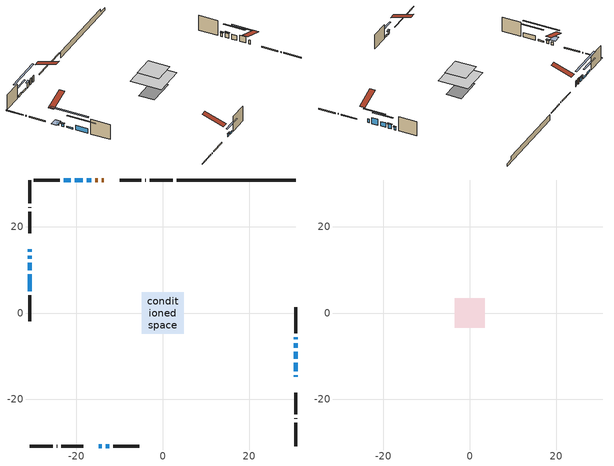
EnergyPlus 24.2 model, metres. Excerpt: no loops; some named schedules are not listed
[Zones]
conditioned space
 floor adiabatic (AdiabaticFloorConstruction): -4.86,-4.86 -4.86,4.86 4.86,4.86 4.86,-4.86 z3.29
 floor foundation (Slab1 construction): -4.4,-2.49 -4.4,2.49 4.4,2.49 4.4,-2.49 z-1.04
 wall outside (RimJoist1 construction): 2.36,30.82 -3,30.82 / -30.82,-30.82 -25.47,-30.82 / -30.82,30.82 -30.82,25.47 / 30.82,-30.82 30.82,-25.47 z0.85:1.15
 wall outside (RimJoist2 construction): -3.93,30.82 -4.03,30.82 / -24.54,-30.82 -24.43,-30.82 / -30.82,24.54 -30.82,24.43 / 30.82,-24.54 30.82,-24.43 z0.85:1.15
 wall outside (RimJoist3 construction): -4.96,30.82 -10.02,30.82 / -23.51,-30.82 -18.45,-30.82 / -30.82,23.51 -30.82,18.45 / 30.82,-23.51 30.82,-18.45 z0.85:1.15
 wall outside (AdiabaticWallConstruction 1): -13.64,30.82 -14.19,30.82 / -15.12,30.82 -15.68,30.82 z0.85:2.88
 wall outside (AdiabaticWallConstruction): -30.82,14.82 -30.82,14.24 z0.85:1.79; -16.61,30.82 -17.62,30.82 / 30.82,-10.59 30.82,-9.01 / -30.82,8.94 -30.82,5.08 / 30.82,-8.08 30.82,-7.06 z0.85:2.37; -14.82,-30.82 -14.14,-30.82 z0.85:1.87; -30.82,13.31 -30.82,12.62 z0.85:1.82; 30.82,-14.82 30.82,-14.37 z0.85:2.07; -18.55,30.82 -20.38,30.82 / -30.82,11.7 -30.82,9.86 z0.85:1.33; 30.82,-13.44 30.82,-11.51 z0.85:2.88; -21.31,30.82 -22.94,30.82 / -13.21,-30.82 -12.39,-30.82 z0.85:1.51; 30.82,-6.14 30.82,-5.65 z0.85:1.92
 wall outside (Wall1 construction): -23.87,30.82 -29.89,30.82 / -11.47,-30.82 -5.44,-30.82 / -30.82,4.15 -30.82,-1.88 / 30.82,-4.73 30.82,1.3 z0.85:5.73
 wall foundation (FoundationWall1 construction): 3.28,30.82,-1.04 3.28,30.82,0.85 28.07,30.82,0.85 28.07,30.82,-0.2 30.82,30.82,-0.2 30.82,30.82,-1.04
 window (WindowConstruction 10): -30.82,14.82 -30.82,14.24 z0.85:1.79
 window (WindowConstruction 7): -16.61,30.82 -17.62,30.82 z0.85:2.37
 window (WindowConstruction 8): -14.82,-30.82 -14.14,-30.82 z0.85:1.86
 window (WindowConstruction 9): -30.82,13.31 -30.82,12.62 z0.85:1.82
 window (WindowConstruction 13): 30.82,-14.82 30.82,-14.37 z0.85:2.07
 window (WindowConstruction 11): -18.55,30.82 -20.38,30.82 z0.85:1.33
 window (WindowConstruction 12): -30.82,11.69 -30.82,9.87 z0.85:1.33
 window (WindowConstruction): 30.82,-13.44 30.82,-11.51 z0.85:2.88
 window (WindowConstruction 1): 30.82,-10.59 30.82,-9.01 z0.85:2.37
 window (WindowConstruction 2): -21.31,30.82 -22.94,30.82 z0.85:1.51
 window (WindowConstruction 3): -13.21,-30.82 -12.4,-30.82 z0.85:1.51
 window (WindowConstruction 4): -30.82,8.94 -30.82,5.08 z0.85:2.37
 window (WindowConstruction 5): 30.82,-8.08 30.82,-7.07 z0.85:2.37
 window (WindowConstruction 6): 30.82,-6.14 30.82,-5.65 z0.85:1.92
 door (Door): -13.64,30.82 -14.19,30.82 z0.85:2.88
 door (Door 1): -15.12,30.82 -15.68,30.82 z0.85:2.88
 ceiling adiabatic (AdiabaticFloorConstruction): 4.86,-4.86 4.86,4.86 -4.86,4.86 -4.86,-4.86 z3.29
attic - vented
 floor to conditioned space (Floor1 construction Reversed): -3.44,-3.44 -3.44,3.44 3.44,3.44 3.44,-3.44 z5.73
 roof outside (Roof1 construction): -12.71,30.82,5.73 -12.71,24.12,7.96 -10.95,24.12,7.96 -10.95,30.82,5.73; -15.75,-30.82,5.73 -15.75,-24.12,7.96 -17.52,-24.12,7.96 -17.52,-30.82,5.73; -30.82,15.75,5.73 -24.12,15.75,7.96 -24.12,17.52,7.96 -30.82,17.52,5.73; 30.82,-15.75,5.73 24.12,-15.75,7.96 24.12,-17.52,7.96 30.82,-17.52,5.73
shading: -30.82,13.66 -30.82,15.4 -33.11,15.4 -33.11,13.66 z2.37; -17.82,30.82 -16.41,30.82 -16.41,31.23 -17.82,31.23 z2.58; -13.94,-30.82 -15.02,-30.82 -15.02,-31.23 -13.94,-31.23 z2.07; -30.82,12.42 -30.82,13.51 -31.23,13.51 -31.23,12.42 z2.02; -25.43,30.82 -13.5,30.82 -13.5,31.23 -25.43,31.23 z6.38; -30.82,4.82 -30.82,16.75 -31.23,16.75 -31.23,4.82 z6.38; 30.82,-8.91 30.82,-16.05 31.23,-16.05 31.23,-8.91 z5.49; 30.82,-6.4 30.82,-13.19 31.23,-13.19 31.23,-6.4 z4.98; -25.55,30.82 -18.7,30.82 -18.7,31.23 -25.55,31.23 z4.12; -9.79,-30.82 -15.82,-30.82 -15.82,-31.23 -9.79,-31.23 z4.12; -30.82,2.47 -30.82,11.55 -31.23,11.55 -31.23,2.47 z4.98; 30.82,-6.86 30.82,-8.28 31.23,-8.28 31.23,-6.86 z2.58; 30.82,-5.45 30.82,-6.34 31.23,-6.34 31.23,-5.45 z2.12
[Building]
Building 1: Terrain=Suburbs
[Site:Location]
Toronto City Centre_ON: Latitude {deg}=43.63; Longitude {deg}=-79.39; Time Zone {hr}=-5; Elevation {m}=77; Keep Site Location Information=Yes
[Site:GroundTemperature:Shallow]
5.01852, 3.26908, 3.12898, 3.95918, 7.29196, 10.6092, 13.4851, 15.3069, 15.4617, 13.9799, 11.1774, 7.9619
[Site:WaterMainsTemperature]
Calculation Method=Schedule; Temperature Schedule=mains temperature schedule
[Material] Roughness=Rough; Thermal Absorptance=0.9
Name | Thickness {m} | Conductivity {W/m-K} | Density {kg/m3} | Specific Heat {J/kg-K} | Solar Absorptance | Visible Absorptance
asphalt or fiberglass shingles | 0.00635 | 0.162714 | 1121.4 | 1465.45 | 0.4 | 0.4
ceiling loosefill ins | 0.0846667 | 0.0480833 | 16.02 | 1046.75 | 0.7 | 0.7
ceiling stud and cavity | 0.1397 | 0.102503 | 65.682 | 1177.47 | 0.7 | 0.7
concrete 4.0 in. | 0.1016 | 1.803125 | 2242.8 | 837.4 | 0.7 | 0.7
concrete 8.0 in. | 0.2032 | 1.803125 | 2242.8 | 837.4 | 0.7 | 0.7
door material | 0.04445 | 0.053851 | 512.64 | 1214.23 | 0.7 | 0.7
door material 1 | 0.04445 | 0.20624 | 512.64 | 1214.23 | 0.7 | 0.7
exterior vertical ins | 0.0327922 | 0.029427 | 32.04 | 1214.23 | 0.7 | 0.7
floor covering | 0.0127 | 0.0433444 | 54.468 | 1339.84 | 0.6 | 0.6
floor rigid ins; wall rigid ins | 0.512978 | 0.029427 | 32.04 | 1214.23 | 0.7 | 0.7
floor stud and cavity | 0.1397 | 1.75129 | 37.0049 | 1207.88 | 0.7 | 0.7
furniture material conditioned space 1 | 0.1524 | 0.115458 | 640.8 | 1214.23 | 0.6 | 0.6
gypsum board | 0.0127 | 0.160291 | 801 | 837.4 | 0.6 | 0.6
gypsum board 1 | 0.0127 | 0.160291 | 801 | 837.4 | 0.7 | 0.7
osb sheathing 0.5 in. | 0.0127 | 0.115458 | 512.64 | 1214.23 | 0.7 | 0.7
osb sheathing 0.75 in. | 0.01905 | 0.115458 | 512.64 | 1214.23 | 0.7 | 0.7
osb sheathing 2.0 in. | 0.0508 | 0.115458 | 512.64 | 1214.23 | 0.7 | 0.7
rim joist stud and cavity | 0.0508 | 0.859146 | 125.044 | 1163.47 | 0.6 | 0.6
rim joist stud and cavity 1 | 0.0508 | 0.107068 | 50.32683 | 1063.81 | 0.6 | 0.6
rim joist stud and cavity 2 | 0.0508 | 0.0386947 | 125.044 | 1163.47 | 0.6 | 0.6
wall stud and cavity | 0.1397 | 0.702165 | 139.0536 | 1170.24 | 0.7 | 0.7
wall stud and cavity 1 | 0.0889 | 0.380278 | 52.3479 | 1209.89 | 0.7 | 0.7
wall stud and cavity 2 | 0.0889 | 0.391764 | 83.0341 | 1211.67 | 0.7 | 0.7
wood siding | 0.0254 | 0.102417 | 544.68 | 1172.36 | 0.74 | 0.74
wood siding 1; wood siding 2; wood siding 3 | 0.0254 | 0.102417 | 544.68 | 1172.36 | 0.7 | 0.7
[WindowMaterial:SimpleGlazingSystem]
Name | U-Factor {W/m2-K} | Solar Heat Gain Coefficient
WindowMaterial | 2.97357 | 0.6
WindowMaterial 1 | 2.450057 | 0.59
WindowMaterial 10 | 4.41862 | 0.64
WindowMaterial 11 | 5.35606 | 0.68
WindowMaterial 2 | 5.37025 | 0.69
WindowMaterial 3 | 2.43132 | 0.6
WindowMaterial 4 | 2.50627 | 0.56
WindowMaterial 5 | 2.76291 | 0.42
WindowMaterial 6 | 2.57668 | 0.54
WindowMaterial 7 | 5.46678 | 0.7
WindowMaterial 8 | 5.45202 | 0.7
WindowMaterial 9 | 2.98152 | 0.6
[Construction]
AdiabaticFloorConstruction: floor stud and cavity, floor rigid ins, osb sheathing 0.75 in., floor covering
AdiabaticWallConstruction: wood siding 2, wall rigid ins, wall stud and cavity 1, gypsum board
AdiabaticWallConstruction 1: wood siding 3, wall rigid ins, wall stud and cavity 1, gypsum board
Door: door material
Door 1: door material 1
Floor1 construction Reversed: gypsum board, ceiling stud and cavity, ceiling loosefill ins
FoundationWall1 construction: concrete 8.0 in., gypsum board 1
furniture construction conditioned space 1: furniture material conditioned space 1
PartitionWallConstruction: gypsum board, wall stud and cavity 2, gypsum board
RimJoist1 construction: wood siding 1, osb sheathing 2.0 in., rim joist stud and cavity
RimJoist2 construction: wood siding 1, rim joist stud and cavity 1
RimJoist3 construction: wood siding 1, osb sheathing 2.0 in., rim joist stud and cavity 2
Roof1 construction: asphalt or fiberglass shingles
Slab1 construction: concrete 4.0 in.
Wall1 construction: wood siding, osb sheathing 0.5 in., wall stud and cavity, gypsum board
WindowConstruction: WindowMaterial
WindowConstruction 1: WindowMaterial 1
WindowConstruction 10: WindowMaterial 9
WindowConstruction 11; WindowConstruction 12: WindowMaterial 10
WindowConstruction 13: WindowMaterial 11
WindowConstruction 2; WindowConstruction 3: WindowMaterial 2
WindowConstruction 4: WindowMaterial 3
WindowConstruction 5: WindowMaterial 4
WindowConstruction 6: WindowMaterial 5
WindowConstruction 7: WindowMaterial 6
WindowConstruction 8: WindowMaterial 7
WindowConstruction 9: WindowMaterial 8
[Zone] Multiplier=1; Part of Total Floor Area=Yes
Name | Volume {m3}
attic - vented | 17.1506
conditioned space | 332.9
[Space]
Name | Zone | Volume {m3}
attic - vented 1 | attic - vented | 17.1506
conditioned space 1 | conditioned space | 332.9
[ZoneInfiltration:EffectiveLeakageArea]
infil attic - vented 1: Zone or Space=attic - vented 1; Schedule=Always On Discrete; Effective Air Leakage Area {cm2}=1992; Stack Coefficient=0.000155288; Wind Coefficient=8.41957e-06
[ZoneMixing]
whole house fan mix: Zone or Space=attic - vented; Schedule=Always On Continuous; Design Flow Rate Calculation Method=Flow/Zone; Design Flow Rate {m3/s}=0; Source Zone or Space=conditioned space
[SurfaceProperty:ExposedFoundationPerimeter]
Slab1: Exposed Perimeter Calculation Method=TotalExposedPerimeter; Total Exposed Perimeter {m}=27.535
[InternalMass] Zone or ZoneList=conditioned space; Space or SpaceList=conditioned space 1
Name | Construction | Surface Area {m2}
furniture mass conditioned space 1 | furniture construction conditioned space 1 | 55.3402
partition wall mass | PartitionWallConstruction | 138.35
[Lights]
interior lighting: Zone or ZoneList or Space or SpaceList=conditioned space 1; Schedule=interior lighting schedule; Design Level Calculation Method=LightingLevel; Lighting Level {W}=343.2; Return Air Fraction=0; Fraction Radiant=0.6; Fraction Visible=0.2; Fraction Replaceable=1
[People]
occupants: Zone or ZoneList or Space or SpaceList=conditioned space 1; Number of People Schedule=occupants schedule; Number of People Calculation Method=People; Number of People=3; Fraction Radiant=0.314171; Sensible Heat Fraction=0.56303; Activity Level Schedule=occupants activity schedule; Carbon Dioxide Generation Rate {m3/s-W}=0; Enable ASHRAE 55 Comfort Warnings=No; Mean Radiant Temperature Calculation Type=EnclosureAveraged
[ElectricEquipment] Zone or ZoneList or Space or SpaceList=conditioned space 1; Design Level Calculation Method=EquipmentLevel
Name | Schedule | Design Level {W} | Fraction Latent | Fraction Radiant | Fraction Lost
clothes dryer | clothes dryer schedule | 140.772 | 0.015 | 0.081 | 0.85
clothes washer | clothes washer schedule | 32.1985 | 0.03 | 0.162 | 0.7
cooking range | cooking range schedule | 215.147 | 0.08 | 0.432 | 0.2
dishwasher | dishwasher schedule | 66.8632 | 0.3 | 0.18 | 0.4
fridge | fridge schedule | 72.9452 | 0 | 0.6 | 0
mech vent bath fan 0 | mech vent bath fan 0 schedule | 50.2 | 0 | 0 | 1
mech vent house fan | mech vent house fan schedule | 0 | 0 | 0 | 1
mech vent house fan cfis | mech vent house fan cfis schedule | 0 | 0 | 0 | 0
mech vent range fan 0 | mech vent range fan 0 schedule | 57 | 0 | 0 | 1
misc plug loads | misc plug loads schedule | 494.7 | 0.045 | 0.513 | 0.1
whole house fan | Always On Discrete | 0 | 0 | 0 | 1
[OtherEquipment] Zone or ZoneList or Space or SpaceList=conditioned space 1; Design Level Calculation Method=EquipmentLevel
Name | Fuel Type | Schedule | Design Level {W} | Fraction Latent | Fraction Radiant | Fraction Lost
clothes dryer 1 | Electricity | clothes dryer schedule | 0 | 0.015 | 0.081 | 0.85
cooking range 1 | Electricity | cooking range schedule | 0 | 0.08 | 0.432 | 0.2
general water use latent | None | general water use schedule | 62.594 | 1 | 0 | 0
general water use sensible | None | general water use schedule | -61.6891 | 0 | 0.6 | 0
mech vent house fan latent load | None | Always On Discrete | 0 | 1 | 0 | 0
mech vent house fan sensible load | None | Always On Discrete | 0 | 0 | 0 | 0
water heater energy adjustment1 | NaturalGas | Always On Discrete | 0.01 | 0 | 0 | 1
[ZoneInfiltration:DesignFlowRate] Zone or ZoneList or Space or SpaceList=conditioned space 1; Schedule=Always On Discrete; Design Flow Rate Calculation Method=Flow/Zone; Design Flow Rate {m3/s}=0
infil flow; natural vent flow; whole house fan flow
[AvailabilityManager:Scheduled]
central ac and furnace airloop Availability Manager: Schedule=Always On Discrete
[Foundation:Kiva]
Foundation Kiva 1: Initial Indoor Air Temperature {C}=18; Wall Height Above Grade {m}=0.849996; Wall Depth Below Slab {m}=0.2032; Custom Block Material Name 1=exterior vertical ins; Custom Block Depth 1 {m}=1.89; Custom Block X Position 1 {m}=0.2159; Custom Block Z Position 1 {m}=0
[Foundation:Kiva:Settings]
Soil Conductivity {W/m-K}=0.849921; Soil Density {kg/m3}=1842.3; Soil Specific Heat {J/kg-K}=418.7; Ground Solar Absorptivity=0.9; Ground Thermal Absorptivity=0.9; Ground Surface Roughness {m}=0.03; Far-Field Width {m}=40; Deep-Ground Boundary Condition=ZeroFlux; Deep-Ground Depth {m}=40; Minimum Cell Dimension {m}=0.2; Maximum Cell Growth Coefficient=3; Simulation Timestep=Timestep
[Exterior:Lights]
exterior lighting: Schedule=exterior lighting schedule; Design Level {W}=75.6
[EnergyManagementSystem:GlobalVariable]
central_ac_and_furnace_airloop_Fan_RTF
infil_program_Qfan
infil_program_Qinf
natural_vent_program_Qnv
natural_vent_program_Qwhf
[EnergyManagementSystem:Sensor]
Name | Output:Variable or Output:Meter Index Key | Output:Variable or Output:Meter
airflow_gain | infil flow | Infiltration Sensible Heat Gain Energy
airflow_gain_1 | natural vent flow | Infiltration Sensible Heat Gain Energy
airflow_gain_2 | whole house fan flow | Infiltration Sensible Heat Gain Energy
airflow_loss | infil flow | Infiltration Sensible Heat Loss Energy
airflow_loss_1 | natural vent flow | Infiltration Sensible Heat Loss Energy
airflow_loss_2 | whole house fan flow | Infiltration Sensible Heat Loss Energy
clg_load_cond |  | Cooling:EnergyTransfer:Zone:CONDITIONED SPACE
clg_sp_s; clg_sp_s_1 | cooling setpoint | Schedule Value
clothes_dryer_exhaust_0_sch_s | clothes dryer exhaust 0 schedule | Schedule Value
cool_season | cooling season schedule | Schedule Value
htg_load_cond |  | Heating:EnergyTransfer:Zone:CONDITIONED SPACE
htg_sp_s; htg_sp_s_1 | heating setpoint | Schedule Value
ig_ee_conv | clothes dryer | Electric Equipment Convective Heating Energy
ig_ee_conv_2 | cooking range | Electric Equipment Convective Heating Energy
ig_ee_conv_4 | fridge | Electric Equipment Convective Heating Energy
ig_ee_conv_5 | misc plug loads | Electric Equipment Convective Heating Energy
ig_ee_conv_6 | whole house fan | Electric Equipment Convective Heating Energy
ig_ee_rad | clothes dryer | Electric Equipment Radiant Heating Energy
ig_ee_rad_2 | cooking range | Electric Equipment Radiant Heating Energy
ig_ee_rad_4 | fridge | Electric Equipment Radiant Heating Energy
ig_ee_rad_5 | misc plug loads | Electric Equipment Radiant Heating Energy
ig_ee_rad_6 | whole house fan | Electric Equipment Radiant Heating Energy
ig_lgt_conv | interior lighting | Lights Convective Heating Energy
ig_lgt_rad | interior lighting | Lights Radiant Heating Energy
ig_lgt_vis | interior lighting | Lights Visible Radiation Heating Energy
ig_oe_conv | clothes dryer 1 | Other Equipment Convective Heating Energy
ig_oe_conv_1 | cooking range 1 | Other Equipment Convective Heating Energy
ig_oe_conv_2 | general water use latent | Other Equipment Convective Heating Energy
ig_oe_conv_3 | general water use sensible | Other Equipment Convective Heating Energy
ig_oe_conv_4 | water heater energy adjustment1 | Other Equipment Convective Heating Energy
ig_oe_rad | clothes dryer 1 | Other Equipment Radiant Heating Energy
ig_oe_rad_1 | cooking range 1 | Other Equipment Radiant Heating Energy
ig_oe_rad_2 | general water use latent | Other Equipment Radiant Heating Energy
ig_oe_rad_3 | general water use sensible | Other Equipment Radiant Heating Energy
ig_oe_rad_4 | water heater energy adjustment1 | Other Equipment Radiant Heating Energy
ig_ppl_conv | occupants | People Convective Heating Energy
ig_ppl_rad | occupants | People Radiant Heating Energy
im_conv | furniture mass conditioned space 1 | Surface Inside Face Convection Heat Gain Energy
im_conv_1 | partition wall mass | Surface Inside Face Convection Heat Gain Energy
im_ig | furniture mass conditioned space 1 | Surface Inside Face Internal Gains Radiation Heat Gain Energy
im_ig_1 | partition wall mass | Surface Inside Face Internal Gains Radiation Heat Gain Energy
im_lgt | furniture mass conditioned space 1 | Surface Inside Face Lights Radiation Heat Gain Energy
im_lgt_1 | partition wall mass | Surface Inside Face Lights Radiation Heat Gain Energy
im_sol | furniture mass conditioned space 1 | Surface Inside Face Solar Radiation Heat Gain Energy
im_sol_1 | partition wall mass | Surface Inside Face Solar Radiation Heat Gain Energy
im_surf | furniture mass conditioned space 1 | Surface Inside Face Net Surface Thermal Radiation Heat Gain Energy
im_surf_1 | partition wall mass | Surface Inside Face Net Surface Thermal Radiation Heat Gain Energy
mech_vent_bath_fan_0_sch_s | mech vent bath fan 0 schedule | Schedule Value
mech_vent_range_fan_0_sch_s | mech vent range fan 0 schedule | Schedule Value
mv_conv | mech vent bath fan 0 | Electric Equipment Convective Heating Energy
mv_conv_1 | mech vent house fan | Electric Equipment Convective Heating Energy
mv_conv_2 | mech vent house fan cfis | Electric Equipment Convective Heating Energy
mv_conv_3 | mech vent range fan 0 | Electric Equipment Convective Heating Energy
mv_conv_4 | mech vent house fan latent load | Other Equipment Convective Heating Energy
mv_conv_5 | mech vent house fan sensible load | Other Equipment Convective Heating Energy
mv_rad | mech vent bath fan 0 | Electric Equipment Radiant Heating Energy
mv_rad_1 | mech vent house fan | Electric Equipment Radiant Heating Energy
mv_rad_2 | mech vent house fan cfis | Electric Equipment Radiant Heating Energy
mv_rad_3 | mech vent range fan 0 | Electric Equipment Radiant Heating Energy
mv_rad_4 | mech vent house fan latent load | Other Equipment Radiant Heating Energy
mv_rad_5 | mech vent house fan sensible load | Other Equipment Radiant Heating Energy
natural_vent_s | natural vent schedule | Schedule Value
out_pb_s |  | Site Outdoor Air Barometric Pressure
out_wt_s |  | Site Outdoor Air Humidity Ratio
site_vw_s |  | Site Wind Speed
ss_back_out | Window1 | Surface Window Shortwave from Zone Back Out Window Heat Transfer Rate
ss_back_out_1 | Window10 | Surface Window Shortwave from Zone Back Out Window Heat Transfer Rate
ss_back_out_10 | Window6 | Surface Window Shortwave from Zone Back Out Window Heat Transfer Rate
ss_back_out_11 | Window7 | Surface Window Shortwave from Zone Back Out Window Heat Transfer Rate
ss_back_out_12 | Window8 | Surface Window Shortwave from Zone Back Out Window Heat Transfer Rate
ss_back_out_13 | Window9 | Surface Window Shortwave from Zone Back Out Window Heat Transfer Rate
ss_back_out_2 | Window11 | Surface Window Shortwave from Zone Back Out Window Heat Transfer Rate
ss_back_out_3 | Window13 | Surface Window Shortwave from Zone Back Out Window Heat Transfer Rate
ss_back_out_4 | Window14 | Surface Window Shortwave from Zone Back Out Window Heat Transfer Rate
ss_back_out_5 | Window15 | Surface Window Shortwave from Zone Back Out Window Heat Transfer Rate
ss_back_out_6 | Window17 | Surface Window Shortwave from Zone Back Out Window Heat Transfer Rate
ss_back_out_7 | Window2 | Surface Window Shortwave from Zone Back Out Window Heat Transfer Rate
ss_back_out_8 | Window3 | Surface Window Shortwave from Zone Back Out Window Heat Transfer Rate
ss_back_out_9 | Window4 | Surface Window Shortwave from Zone Back Out Window Heat Transfer Rate
ss_conv | Door1 | Surface Inside Face Convection Heat Gain Energy
ss_conv_1 | Door2 | Surface Inside Face Convection Heat Gain Energy
ss_conv_10 | Window3 | Surface Inside Face Convection Heat Gain Energy
ss_conv_11 | Window4 | Surface Inside Face Convection Heat Gain Energy
ss_conv_12 | Window6 | Surface Inside Face Convection Heat Gain Energy
ss_conv_13 | Window7 | Surface Inside Face Convection Heat Gain Energy
ss_conv_14 | Window8 | Surface Inside Face Convection Heat Gain Energy
ss_conv_15 | Window9 | Surface Inside Face Convection Heat Gain Energy
ss_conv_2 | Window1 | Surface Inside Face Convection Heat Gain Energy
ss_conv_3 | Window10 | Surface Inside Face Convection Heat Gain Energy
ss_conv_4 | Window11 | Surface Inside Face Convection Heat Gain Energy
ss_conv_5 | Window13 | Surface Inside Face Convection Heat Gain Energy
ss_conv_6 | Window14 | Surface Inside Face Convection Heat Gain Energy
ss_conv_7 | Window15 | Surface Inside Face Convection Heat Gain Energy
ss_conv_8 | Window17 | Surface Inside Face Convection Heat Gain Energy
ss_conv_9 | Window2 | Surface Inside Face Convection Heat Gain Energy
ss_ig | Door1 | Surface Inside Face Internal Gains Radiation Heat Gain Energy
ss_ig_1 | Door2 | Surface Inside Face Internal Gains Radiation Heat Gain Energy
ss_ig_10 | Window3 | Surface Inside Face Internal Gains Radiation Heat Gain Energy
ss_ig_11 | Window4 | Surface Inside Face Internal Gains Radiation Heat Gain Energy
ss_ig_12 | Window6 | Surface Inside Face Internal Gains Radiation Heat Gain Energy
ss_ig_13 | Window7 | Surface Inside Face Internal Gains Radiation Heat Gain Energy
ss_ig_14 | Window8 | Surface Inside Face Internal Gains Radiation Heat Gain Energy
ss_ig_15 | Window9 | Surface Inside Face Internal Gains Radiation Heat Gain Energy
ss_ig_2 | Window1 | Surface Inside Face Internal Gains Radiation Heat Gain Energy
ss_ig_3 | Window10 | Surface Inside Face Internal Gains Radiation Heat Gain Energy
ss_ig_4 | Window11 | Surface Inside Face Internal Gains Radiation Heat Gain Energy
ss_ig_5 | Window13 | Surface Inside Face Internal Gains Radiation Heat Gain Energy
ss_ig_6 | Window14 | Surface Inside Face Internal Gains Radiation Heat Gain Energy
ss_ig_7 | Window15 | Surface Inside Face Internal Gains Radiation Heat Gain Energy
ss_ig_8 | Window17 | Surface Inside Face Internal Gains Radiation Heat Gain Energy
ss_ig_9 | Window2 | Surface Inside Face Internal Gains Radiation Heat Gain Energy
ss_lgt | Door1 | Surface Inside Face Lights Radiation Heat Gain Energy
ss_lgt_1 | Door2 | Surface Inside Face Lights Radiation Heat Gain Energy
ss_sol | Door1 | Surface Inside Face Solar Radiation Heat Gain Energy
ss_sol_1 | Door2 | Surface Inside Face Solar Radiation Heat Gain Energy
ss_surf | Door1 | Surface Inside Face Net Surface Thermal Radiation Heat Gain Energy
ss_surf_1 | Door2 | Surface Inside Face Net Surface Thermal Radiation Heat Gain Energy
ss_surf_10 | Window3 | Surface Inside Face Net Surface Thermal Radiation Heat Gain Energy
ss_surf_11 | Window4 | Surface Inside Face Net Surface Thermal Radiation Heat Gain Energy
ss_surf_12 | Window6 | Surface Inside Face Net Surface Thermal Radiation Heat Gain Energy
ss_surf_13 | Window7 | Surface Inside Face Net Surface Thermal Radiation Heat Gain Energy
ss_surf_14 | Window8 | Surface Inside Face Net Surface Thermal Radiation Heat Gain Energy
ss_surf_15 | Window9 | Surface Inside Face Net Surface Thermal Radiation Heat Gain Energy
ss_surf_2 | Window1 | Surface Inside Face Net Surface Thermal Radiation Heat Gain Energy
ss_surf_3 | Window10 | Surface Inside Face Net Surface Thermal Radiation Heat Gain Energy
ss_surf_4 | Window11 | Surface Inside Face Net Surface Thermal Radiation Heat Gain Energy
ss_surf_5 | Window13 | Surface Inside Face Net Surface Thermal Radiation Heat Gain Energy
ss_surf_6 | Window14 | Surface Inside Face Net Surface Thermal Radiation Heat Gain Energy
ss_surf_7 | Window15 | Surface Inside Face Net Surface Thermal Radiation Heat Gain Energy
ss_surf_8 | Window17 | Surface Inside Face Net Surface Thermal Radiation Heat Gain Energy
ss_surf_9 | Window2 | Surface Inside Face Net Surface Thermal Radiation Heat Gain Energy
ss_trans_in | Window1 | Surface Window Transmitted Solar Radiation Rate
ss_trans_in_1 | Window10 | Surface Window Transmitted Solar Radiation Rate
ss_trans_in_10 | Window6 | Surface Window Transmitted Solar Radiation Rate
ss_trans_in_11 | Window7 | Surface Window Transmitted Solar Radiation Rate
ss_trans_in_12 | Window8 | Surface Window Transmitted Solar Radiation Rate
ss_trans_in_13 | Window9 | Surface Window Transmitted Solar Radiation Rate
ss_trans_in_2 | Window11 | Surface Window Transmitted Solar Radiation Rate
ss_trans_in_3 | Window13 | Surface Window Transmitted Solar Radiation Rate
ss_trans_in_4 | Window14 | Surface Window Transmitted Solar Radiation Rate
ss_trans_in_5 | Window15 | Surface Window Transmitted Solar Radiation Rate
ss_trans_in_6 | Window17 | Surface Window Transmitted Solar Radiation Rate
ss_trans_in_7 | Window2 | Surface Window Transmitted Solar Radiation Rate
ss_trans_in_8 | Window3 | Surface Window Transmitted Solar Radiation Rate
ss_trans_in_9 | Window4 | Surface Window Transmitted Solar Radiation Rate
ss_trans_out | Window1 | Surface Inside Face Initial Transmitted Diffuse Transmitted Out Window Solar Radiation Rate
ss_trans_out_1 | Window10 | Surface Inside Face Initial Transmitted Diffuse Transmitted Out Window Solar Radiation Rate
ss_trans_out_10 | Window6 | Surface Inside Face Initial Transmitted Diffuse Transmitted Out Window Solar Radiation Rate
ss_trans_out_11 | Window7 | Surface Inside Face Initial Transmitted Diffuse Transmitted Out Window Solar Radiation Rate
